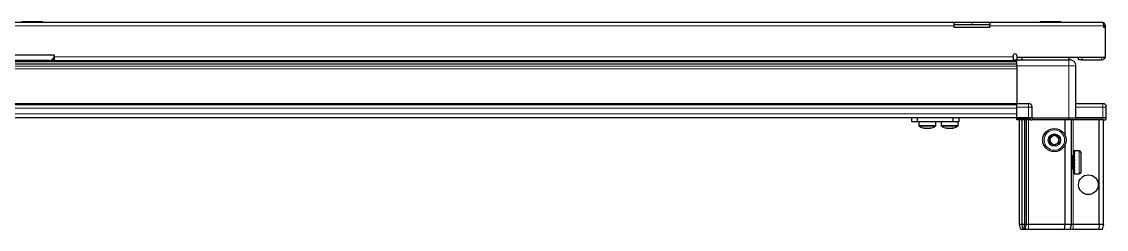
# Model space of a CAD drawing. Header units: millimetres. Extents: x 1315 to 5239, y -645 to 1979.
# Drawn here: x 2065 to 2671, y 252 to 369 of the extents above; entities that cross this region are included whole.
import ezdxf

# ---------------------------------------------------------------- set-up
doc = ezdxf.new("R2010")
doc.units = ezdxf.units.MM

msp = doc.modelspace()

# ---------------------------------------------------------------- linework, layer by layer
at = {"color": 7, "linetype": 'Continuous', "lineweight": 25}
for p, q in [((1555.82, 368.34), (2585.82, 368.34)), ((2065.03, 368.64), (2065.03, 368.34)), ((2065.03, 368.64), (2076.6, 368.64)), ((2076.6, 368.34), (2076.6, 368.64)), ((2585.82, 366.24), (2585.82, 368.34)), ((2585.82, 368.34), (2595.82, 368.34)), ((2595.82, 366.84), (2585.82, 366.84)), ((2585.82, 365.34), (2585.82, 366.24)), ((2605.82, 365.34), (2585.82, 365.34)), ((2595.82, 368.34), (2605.82, 368.34)), ((2605.82, 366.84), (2595.82, 366.84)), ((2605.82, 368.34), (2668.72, 368.34)), ((2605.82, 368.34), (2605.82, 366.24)), ((2605.82, 365.34), (2605.82, 366.24)), ((2633.88, 368.64), (2633.88, 368.34)), ((2633.88, 368.64), (2644.36, 368.64)), ((2644.36, 368.64), (2645.45, 368.64)), ((2645.45, 368.34), (2645.45, 368.64)), ((2669.32, 366.24), (2669.32, 365.34)), ((2669.32, 366.24), (2670.32, 366.24)), ((2670.32, 365.34), (2669.32, 365.34)), ((2670.32, 365.34), (2670.32, 366.24)), ((2670.32, 348.84), (2670.32, 365.34)), ((1546.94, 346.69), (2594.7, 346.69)), ((2083.32, 349.84), (2058.32, 349.84)), ((2080.32, 346.84), (2061.32, 346.84)), ((2083.32, 348.94), (2083.32, 349.84)), ((2083.32, 346.84), (2083.32, 348.94)), ((2083.32, 346.84), (2618.82, 346.84)), ((2589.32, 346.84), (2589.32, 346.69)), ((2589.43, 346.84), (2589.43, 346.69)), ((2589.61, 346.84), (2589.61, 346.69)), ((2590.12, 346.84), (2590.12, 346.69)), ((2590.51, 346.84), (2590.51, 346.69)), ((2591.37, 346.84), (2591.37, 346.69)), ((2591.93, 346.84), (2591.93, 346.69)), ((2593.05, 346.84), (2593.05, 346.69)), ((2593.73, 346.84), (2593.73, 346.69)), ((2594.7, 346.69), (2595, 346.69)), ((2595, 346.84), (2595, 346.69)), ((2595, 346.69), (2595.01, 346.69)), ((2595.01, 346.69), (2595.74, 346.69)), ((2595.27, 346.84), (2595.27, 346.69)), ((2595.74, 346.84), (2595.74, 346.69)), ((2595.74, 346.69), (2597.03, 346.69)), ((2596.94, 346.69), (2620.82, 346.69)), ((2597.03, 346.84), (2597.03, 346.69)), ((2597.13, 346.84), (2597.13, 346.69)), ((2597.75, 346.84), (2597.75, 346.69)), ((2598.95, 346.84), (2598.95, 346.69)), ((2599.57, 346.84), (2599.57, 346.69)), ((2600.56, 346.84), (2600.56, 346.69)), ((2601.03, 346.84), (2601.03, 346.69)), ((2601.7, 346.84), (2601.7, 346.69)), ((2601.98, 346.84), (2601.98, 346.69)), ((2602.27, 346.84), (2602.27, 346.69)), ((2602.32, 346.69), (2602.32, 346.84)), ((2602.32, 346.84), (2602.32, 346.69)), ((2618.82, 348.94), (2618.82, 349.69)), ((2618.82, 348.94), (2618.82, 346.84)), ((2620.82, 349.69), (2620.82, 348.84)), ((2620.82, 348.84), (2670.32, 348.84)), ((2620.82, 348.84), (2620.82, 347.34)), ((2620.82, 347.34), (2649.82, 347.34)), ((2623.57, 348.84), (2623.57, 347.34)), ((2650.07, 347.34), (2650.07, 348.84)), ((2655.32, 347.34), (2655.32, 348.84)), ((2657.32, 347.34), (2655.32, 347.34)), ((2657.32, 347.34), (2668.22, 347.34)), ((2620.82, 344.9), (1520.82, 344.9)), ((2620.82, 344.86), (1520.82, 344.86)), ((2620.82, 343.84), (2620.82, 322.84)), ((2653.82, 314.84), (2653.82, 343.84)), ((1520.82, 322.19), (2620.82, 322.19)), ((2620.82, 322.84), (2627.32, 322.84)), ((2620.82, 320.84), (2620.82, 322.84)), ((2653.82, 322.84), (2668.82, 322.84)), ((2620.82, 314.84), (2620.82, 320.84)), ((2629.32, 314.84), (2629.32, 320.84)), ((2670.82, 314.84), (2670.82, 320.84)), ((1520.82, 314.99), (2620.82, 314.99)), ((2562.17, 312.49), (2562.17, 314.99)), ((2565.17, 312.49), (2562.17, 312.49)), ((2565.17, 314.99), (2565.17, 312.49)), ((2585.37, 312.49), (2565.17, 312.49)), ((2566.02, 312.49), (2566.02, 310.58)), ((2575.52, 310.58), (2575.52, 312.49)), ((2575.57, 310.58), (2575.57, 312.49)), ((2578.52, 312.49), (2578.52, 310.58)), ((2585.37, 312.49), (2585.37, 314.99)), ((2588.37, 312.49), (2585.37, 312.49)), ((2588.02, 310.58), (2588.02, 312.49)), ((2588.37, 314.99), (2588.37, 312.49)), ((2620.82, 314.84), (2627.32, 314.84)), ((2620.82, 314.84), (2620.82, 314.51)), ((2620.82, 314.84), (2620.82, 314.84)), ((2627.32, 314.84), (2620.82, 314.84)), ((2620.82, 313.64), (2620.82, 314.51)), ((2620.82, 314.51), (2620.82, 314.51)), ((2620.82, 314.51), (2627.32, 314.51)), ((2628.64, 313.64), (2620.82, 313.64)), ((2622.32, 255.34), (2622.32, 313.64)), ((2623.82, 255.34), (2623.82, 313.64)), ((2625.32, 255.34), (2625.32, 313.64)), ((2626.32, 255.34), (2626.32, 313.64)), ((2629.32, 314.84), (2627.32, 314.84)), ((2628.64, 313.64), (2629.32, 313.64)), ((2629.32, 314.84), (2629.32, 313.64)), ((2629.32, 314.84), (2629.52, 314.84)), ((2629.52, 313.64), (2629.32, 313.64)), ((2629.52, 314.84), (2649.82, 314.84)), ((2649.82, 313.64), (2629.52, 313.64)), ((2647.82, 304.84), (2647.82, 313.64)), ((2649.82, 314.84), (2653.82, 314.84)), ((2653.82, 313.64), (2649.82, 313.64)), ((2651.32, 255.34), (2651.32, 313.64)), ((2653.82, 314.84), (2653.82, 313.64)), ((2653.82, 314.84), (2654.02, 314.84)), ((2654.02, 313.64), (2653.82, 313.64)), ((2654.02, 314.84), (2668.82, 314.84)), ((2668.82, 314.84), (2654.02, 314.84)), ((2668.82, 313.64), (2654.02, 313.64)), ((2666.82, 255.34), (2666.82, 313.64)), ((2670.82, 314.84), (2668.82, 314.84)), ((2668.82, 313.64), (2670.32, 313.64)), ((2669.32, 255.34), (2669.32, 313.64)), ((2670.32, 313.64), (2670.82, 314.51)), ((2670.82, 314.84), (2670.82, 314.51)), ((2647.82, 255.34), (2647.82, 299.84)), ((2651.35, 293.84), (2651.32, 293.84)), ((2651.84, 293.15), (2651.35, 293.84)), ((2651.35, 293.84), (2651.35, 292.8)), ((2651.35, 292.8), (2651.35, 285.84)), ((2652.32, 293.84), (2651.84, 293.15)), ((2651.84, 293.15), (2651.84, 292.29)), ((2651.84, 292.29), (2651.84, 286.53)), ((2652.32, 293.84), (2652.32, 292.8)), ((2652.32, 292.8), (2652.32, 285.84)), ((2652.82, 294.24), (2652.72, 294.24)), ((2652.72, 294.24), (2652.72, 285.44)), ((2655.72, 296.34), (2652.82, 296.34)), ((2652.82, 296.34), (2652.82, 296.33)), ((2653.32, 296.33), (2652.82, 296.33)), ((2652.82, 296.33), (2652.82, 296.25)), ((2652.82, 296.25), (2652.82, 295.91)), ((2653.32, 296.25), (2652.82, 296.25)), ((2653.32, 295.91), (2652.82, 295.91)), ((2652.82, 295.91), (2652.82, 295.6)), ((2652.82, 295.6), (2652.82, 294.89)), ((2653.32, 295.6), (2652.82, 295.6)), ((2653.32, 294.89), (2652.82, 294.89)), ((2652.82, 294.89), (2652.82, 294.39)), ((2652.82, 294.39), (2652.82, 293.37)), ((2653.32, 294.39), (2652.82, 294.39)), ((2653.32, 293.37), (2652.82, 293.37)), ((2652.82, 293.37), (2652.82, 292.73)), ((2652.82, 292.73), (2652.82, 291.52)), ((2653.32, 292.73), (2652.82, 292.73)), ((2653.32, 291.52), (2652.82, 291.52)), ((2652.82, 291.52), (2652.82, 290.97)), ((2653.32, 290.97), (2652.82, 290.97)), ((2652.82, 290.79), (2652.82, 289.49)), ((2653.32, 290.79), (2652.82, 290.79)), ((2653.32, 296.25), (2653.32, 296.33)), ((2653.32, 295.6), (2653.32, 295.91)), ((2653.32, 294.39), (2653.32, 294.89)), ((2653.32, 292.73), (2653.32, 293.37)), ((2653.32, 290.79), (2653.32, 291.52)), ((2656.52, 295.54), (2656.52, 294.06)), ((2656.52, 294.06), (2656.52, 284.14)), ((2651.32, 285.84), (2651.35, 285.84)), ((2651.35, 285.84), (2651.84, 286.53)), ((2651.84, 286.53), (2652.32, 285.84)), ((2652.72, 285.44), (2652.82, 285.44)), ((2653.32, 289.49), (2652.82, 289.49)), ((2653.32, 289.11), (2652.82, 289.11)), ((2652.82, 289.11), (2652.82, 288.76)), ((2653.32, 288.76), (2652.82, 288.76)), ((2652.82, 288.76), (2652.82, 287.5)), ((2653.32, 287.5), (2652.82, 287.5)), ((2652.82, 287.5), (2652.82, 286.83)), ((2652.82, 286.83), (2652.82, 285.74)), ((2653.32, 286.83), (2652.82, 286.83)), ((2653.32, 285.74), (2652.82, 285.74)), ((2652.82, 285.74), (2652.82, 285.2)), ((2652.82, 285.2), (2652.82, 284.39)), ((2653.32, 285.2), (2652.82, 285.2)), ((2653.32, 288.76), (2653.32, 289.49)), ((2653.32, 286.83), (2653.32, 287.5)), ((2653.32, 285.2), (2653.32, 285.74)), ((2653.32, 284.39), (2652.82, 284.39)), ((2652.82, 284.39), (2652.82, 284.02)), ((2652.82, 284.02), (2652.82, 283.56)), ((2653.32, 284.02), (2652.82, 284.02)), ((2653.32, 283.56), (2652.82, 283.56)), ((2652.82, 283.56), (2652.82, 283.41)), ((2652.82, 283.41), (2652.82, 283.34)), ((2653.32, 283.41), (2652.82, 283.41)), ((2652.82, 283.34), (2655.72, 283.34)), ((2653.32, 284.02), (2653.32, 284.39)), ((2653.32, 283.41), (2653.32, 283.56)), ((2622.32, 255.34), (2623.82, 255.34)), ((2623.12, 252.34), (2622.32, 255.34)), ((2623.82, 255.34), (2625.32, 255.34)), ((2624.28, 252.34), (2623.82, 255.34)), ((2624.78, 252.34), (2625.32, 255.34)), ((2625.32, 255.34), (2626.32, 255.34)), ((2625.52, 252.34), (2626.32, 255.34)), ((2626.32, 255.34), (2627.32, 255.34)), ((2627.32, 255.34), (2647.82, 255.34)), ((2647.49, 252.34), (2647.82, 255.34)), ((2647.82, 255.34), (2651.32, 255.34)), ((2651.32, 255.34), (2650.52, 252.34)), ((2651.32, 255.34), (2652.32, 255.34)), ((2652.32, 255.34), (2666.82, 255.34)), ((2666.82, 255.34), (2666.67, 252.34)), ((2666.82, 255.34), (2669.32, 255.34)), ((2669.32, 255.34), (2668.52, 252.34)), ((2624.28, 252.34), (2623.12, 252.34)), ((2624.78, 252.34), (2624.28, 252.34)), ((2625.52, 252.34), (2624.78, 252.34)), ((2627.32, 252.34), (2625.52, 252.34)), ((2647.49, 252.34), (2627.32, 252.34)), ((2650.52, 252.34), (2647.49, 252.34)), ((2652.32, 252.34), (2650.52, 252.34)), ((2666.67, 252.34), (2652.32, 252.34)), ((2668.52, 252.34), (2666.67, 252.34))]:
    msp.add_line(p, q, dxfattribs=at)
at = {"color": 8, "linetype": 'Continuous', "lineweight": 18}
for p, q in [((2585.82, 366.24), (1555.82, 366.24)), ((2595.82, 368.34), (2595.82, 366.84)), ((2669.32, 366.24), (2605.82, 366.24)), ((2620.82, 346.1), (1520.82, 346.1)), ((2081.98, 347.34), (2083.32, 347.34)), ((2083.32, 348.94), (2618.82, 348.94)), ((2618.82, 347.34), (2620.82, 347.34)), ((2657.32, 348.84), (2657.32, 347.34)), ((2668.22, 348.84), (2668.22, 347.34)), ((1520.82, 343.66), (2620.82, 343.66)), ((2620.82, 342.24), (1520.82, 342.24)), ((2649.82, 343.84), (2620.82, 343.84)), ((2649.82, 314.84), (2649.82, 343.84)), ((1520.82, 322.84), (2620.82, 322.84)), ((2627.32, 320.84), (2627.32, 322.84)), ((2668.82, 322.84), (2668.82, 320.84)), ((1520.82, 320.19), (2620.82, 320.19)), ((1520.82, 316.99), (2620.82, 316.99)), ((2627.32, 320.84), (2620.82, 320.84)), ((2627.32, 314.84), (2627.32, 320.84)), ((2629.32, 320.84), (2627.32, 320.84)), ((2668.82, 320.84), (2653.82, 320.84)), ((2668.82, 314.84), (2668.82, 320.84)), ((2670.82, 320.84), (2668.82, 320.84)), ((2568.23, 310.58), (2566.02, 310.58)), ((2568.33, 310.21), (2566.21, 310.21)), ((2575.52, 310.58), (2568.23, 310.58)), ((2575.33, 310.21), (2568.33, 310.21)), ((2575.38, 310.21), (2575.33, 310.21)), ((2575.57, 310.58), (2575.52, 310.58)), ((2586.02, 310.58), (2578.52, 310.58)), ((2585.91, 310.21), (2578.71, 310.21)), ((2587.83, 310.21), (2585.91, 310.21)), ((2588.02, 310.58), (2586.02, 310.58)), ((2620.82, 314.84), (2620.82, 314.51)), ((2627.32, 314.84), (2627.32, 314.51)), ((2627.32, 255.34), (2627.32, 313.64)), ((2629.52, 314.84), (2629.52, 313.64)), ((2649.82, 314.84), (2649.82, 313.64)), ((2652.32, 293.84), (2652.32, 313.64)), ((2654.02, 314.84), (2654.02, 313.64)), ((2668.82, 314.84), (2668.82, 313.64)), ((2655.72, 296.34), (2655.72, 294.65)), ((2655.72, 294.65), (2655.72, 283.34)), ((2652.32, 255.34), (2652.32, 285.84)), ((2627.32, 252.34), (2627.32, 255.34)), ((2652.32, 255.34), (2652.32, 252.34))]:
    msp.add_line(p, q, dxfattribs=at)
at = {"color": 7, "linetype": 'Continuous', "lineweight": 25}
for centre, radius in [((2641.82, 302.34), 6.5), ((2641.82, 302.34), 3.46), ((2660.82, 277.34), 5.5)]:
    msp.add_circle(centre, radius, dxfattribs=at)
at = {"color": 8, "linetype": 'Continuous', "lineweight": 18}
msp.add_circle((2641.82, 302.34), 5.7, dxfattribs=at)
at = {"color": 7, "linetype": 'Continuous', "lineweight": 25}
for centre, radius, start, end in [((2080.32, 349.84), 3, 270, 360), ((2619.82, 349.69), 1, 0, 180), ((2668.22, 349.44), 2.1, 270, 343.39845), ((2627.32, 320.84), 2, 0, 90), ((2668.82, 320.84), 2, 0, 90), ((2566.47, 310.58), 0.45, 180, 235.28209), ((2570.77, 316.79), 8, 235.28209, 259.05401), ((2570.77, 316.79), 8, 280.84597, 304.71791), ((2570.82, 316.79), 8, 280.92113, 304.71791), ((2575.07, 310.58), 0.45, 304.71791, 0), ((2575.12, 310.58), 0.45, 304.71791, 0), ((2578.97, 310.58), 0.45, 180, 235.28209), ((2583.27, 316.79), 8, 235.28209, 258.92302), ((2583.27, 316.79), 8, 280.93918, 304.71791), ((2587.57, 310.58), 0.45, 304.71791, 0), ((2641.82, 302.34), 2.5, 118.29497, 178.29497), ((2641.82, 302.34), 2.5, 58.29497, 118.29497), ((2641.82, 302.34), 2.5, 358.29497, 58.29497), ((2641.82, 302.34), 2.5, 178.29497, 238.29497), ((2641.82, 302.34), 2.5, 238.29497, 298.29497), ((2641.82, 302.34), 2.5, 298.29497, 358.29497), ((2652.32, 294.24), 0.4, 270, 360), ((2655.72, 295.54), 0.8, 0, 90), ((2652.32, 285.44), 0.4, 0, 90), ((2655.72, 284.14), 0.8, 270, 360)]:
    msp.add_arc(centre, radius, start, end, dxfattribs=at)
msp.add_ellipse((2627.32, 311.04), major_axis=(0, 3.46), ratio=0.57735, start_param=5.560451, end_param=6.283185, dxfattribs=at)
for points, knots in [([(2668.72, 368.34), (2668.77, 368.31), (2668.86, 368.26), (2668.99, 367.87), (2669.12, 367.31), (2669.23, 366.73), (2669.3, 366.37), (2669.32, 366.24)], [0, 0, 0, 0, 0.2302553, 0.4485219, 0.6667858, 0.8850496, 1, 1, 1, 1]), ([(2670.32, 366.24), (2670.29, 366.49), (2670.24, 366.99), (2669.85, 367.62), (2669.37, 368.06), (2668.99, 368.17), (2668.85, 368.21)], [0, 0, 0, 0, 0.286711, 0.558494, 0.830274, 1, 1, 1, 1]), ([(2620.82, 343.84), (2620.82, 344.23), (2620.82, 345.02), (2620.82, 346.07), (2620.82, 346.86), (2620.82, 347.28), (2620.82, 347.32), (2620.82, 347.34)], [0, 0, 0, 0, 0.214694, 0.429388, 0.644082, 0.858775, 1, 1, 1, 1]), ([(2649.82, 347.34), (2649.89, 347.34), (2650.02, 347.34), (2650.18, 347.34), (2650.3, 347.34), (2650.31, 347.34), (2650.32, 347.34)], [0, 0, 0, 0, 0.249394, 0.500333, 0.750167, 1, 1, 1, 1]), ([(2653.82, 343.84), (2653.77, 344.28), (2653.7, 344.96), (2653.26, 345.77), (2652.81, 346.33), (2652.25, 346.79), (2651.44, 347.22), (2650.76, 347.29), (2650.32, 347.34)], [0, 0, 0, 0, 0.239457, 0.368361, 0.5, 0.631639, 0.760543, 1, 1, 1, 1]), ([(2569.25, 308.94), (2569.25, 308.94), (2569.21, 308.95), (2569, 309.01), (2568.84, 309.07), (2568.78, 309.1), (2568.77, 309.11), (2568.77, 309.11), (2568.78, 309.11), (2568.8, 309.11), (2568.85, 309.1), (2569.07, 309.05), (2569.4, 308.98), (2569.78, 308.94), (2570.06, 308.93), (2570.32, 308.97), (2570.46, 309.04), (2570.59, 309.1), (2570.64, 309.11), (2570.66, 309.11), (2570.69, 309.11), (2570.71, 309.11), (2570.75, 309.1), (2570.87, 309.06), (2571.03, 308.98), (2571.29, 308.93), (2571.64, 308.93), (2572.01, 308.98), (2572.34, 309.04), (2572.57, 309.1), (2572.65, 309.11), (2572.67, 309.11), (2572.68, 309.11), (2572.68, 309.11), (2572.67, 309.09), (2572.5, 309.01), (2572.26, 308.93), (2572.28, 308.93), (2572.28, 308.93)], [0, 0, 0, 0, 0.024519, 0.105974, 0.133842, 0.147819, 0.153553, 0.156403, 0.15928, 0.16178, 0.166477, 0.181648, 0.254111, 0.300998, 0.335579, 0.379192, 0.462021, 0.482676, 0.486455, 0.490271, 0.492817, 0.495357, 0.499784, 0.513427, 0.576955, 0.640973, 0.679017, 0.731371, 0.789083, 0.818039, 0.821666, 0.824546, 0.82745, 0.830805, 0.837158, 0.863854, 0.969866, 1, 1, 1, 1]), ([(2581.74, 308.94), (2581.75, 308.94), (2581.8, 308.93), (2581.75, 308.95), (2581.63, 309), (2581.52, 309.05), (2581.47, 309.08), (2581.44, 309.09), (2581.42, 309.11), (2581.42, 309.11), (2581.43, 309.11), (2581.44, 309.11), (2581.44, 309.11)], [0, 0, 0, 0, 0.117513, 0.319182, 0.655587, 0.780657, 0.858887, 0.909792, 0.960055, 0.979586, 0.994792, 1, 1, 1, 1]), ([(2581.44, 309.11), (2581.44, 309.11), (2581.45, 309.11), (2581.49, 309.11), (2581.65, 309.07), (2581.94, 309.01), (2582.29, 308.95), (2582.63, 308.93), (2582.95, 308.95), (2583.16, 309.01), (2583.32, 309.07), (2583.4, 309.1), (2583.44, 309.11), (2583.47, 309.11), (2583.49, 309.11), (2583.51, 309.11), (2583.56, 309.1), (2583.66, 309.05), (2583.77, 308.98), (2583.97, 308.94), (2584.22, 308.93), (2584.61, 308.97), (2584.96, 309.04), (2585.23, 309.1), (2585.29, 309.11), (2585.31, 309.11), (2585.32, 309.11), (2585.32, 309.11), (2585.31, 309.1), (2585.21, 309.06), (2585, 308.99), (2584.78, 308.93), (2584.77, 308.94), (2584.77, 308.94)], [0, 0, 0, 0, 0.003351, 0.008063, 0.021119, 0.079476, 0.149012, 0.192992, 0.237333, 0.333888, 0.366922, 0.38349, 0.390287, 0.393665, 0.397075, 0.40004, 0.405607, 0.423591, 0.509487, 0.565066, 0.606058, 0.657756, 0.755941, 0.780424, 0.784904, 0.789427, 0.792445, 0.795456, 0.800704, 0.816876, 0.89218, 0.968066, 1, 1, 1, 1]), ([(2639.28, 300.97), (2639.29, 301.49), (2639.32, 302.45), (2639.35, 303.41), (2639.36, 303.86)], [0, 0, 0, 0, 0.534686, 1, 1, 1, 1]), ([(2639.36, 303.86), (2639.82, 304.1), (2640.67, 304.56), (2641.51, 305.01), (2641.91, 305.23)], [0, 0, 0, 0, 0.534686, 1, 1, 1, 1]), ([(2641.91, 305.23), (2642.01, 305.16), (2642.52, 304.85), (2643.37, 304.32), (2644.07, 303.89), (2644.36, 303.71)], [0, 0, 0, 0, 0.1331247, 0.6370994, 1, 1, 1, 1]), ([(2644.36, 303.71), (2644.35, 303.19), (2644.32, 302.23), (2644.29, 301.27), (2644.28, 300.82)], [0, 0, 0, 0, 0.534686, 1, 1, 1, 1]), ([(2641.73, 299.46), (2641.44, 299.64), (2640.74, 300.07), (2639.89, 300.59), (2639.38, 300.91), (2639.28, 300.97)], [0, 0, 0, 0, 0.362901, 0.866875, 1, 1, 1, 1]), ([(2644.28, 300.82), (2643.82, 300.58), (2642.97, 300.12), (2642.13, 299.67), (2641.73, 299.46)], [0, 0, 0, 0, 0.534686, 1, 1, 1, 1])]:
    msp.add_open_spline(points, degree=3, knots=knots, dxfattribs=at)
at = {"color": 8, "linetype": 'Continuous', "lineweight": 18}
msp.add_open_spline([(2649.82, 343.84), (2649.82, 344.28), (2649.82, 344.96), (2649.82, 345.77), (2649.82, 346.33), (2649.82, 346.79), (2649.82, 347.22), (2649.82, 347.29), (2649.82, 347.34)], degree=3, knots=[0, 0, 0, 0, 0.2394568, 0.3683607, 0.5, 0.6316393, 0.7605432, 1, 1, 1, 1], dxfattribs=at)
msp.add_open_spline([(2653.82, 343.84), (2653.76, 343.84), (2653.64, 343.84), (2652.71, 343.84), (2651.39, 343.84), (2650.34, 343.84), (2649.82, 343.84)], degree=3, dxfattribs=at)

doc.saveas('drawing.dxf')
